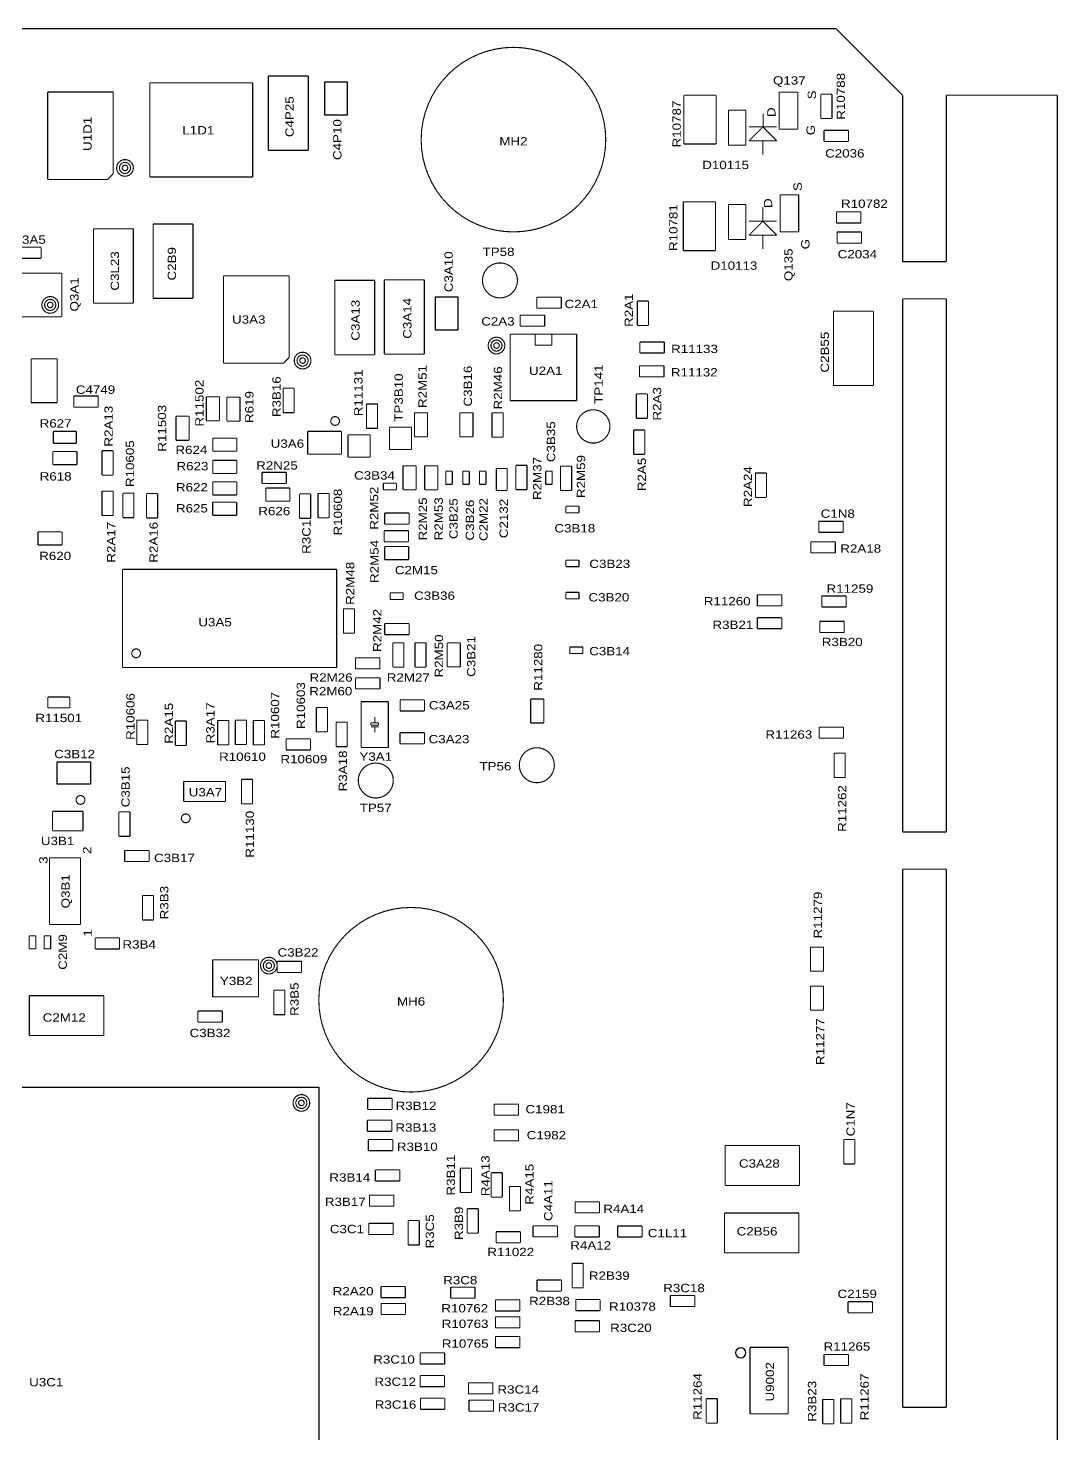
# Model space of a CAD drawing. Extents: x -120 to 744, y -342 to 217.
# Drawn here: x 48.9 to 96, y 37.3 to 101.6 of the extents above; entities that cross this region are included whole.
import ezdxf
from ezdxf.enums import TextEntityAlignment as Align

# ---------------------------------------------------------------- set-up
doc = ezdxf.new("R2010")
doc.units = 0
for name, color, linetype in [('BG_OUTLINE', 254, 'CONTINUOUS'), ('PG_ASSEMBLY_TOP', 111, 'CONTINUOUS'), ('RD_ASSEMBLY_TOP', 142, 'CONTINUOUS')]:
    doc.layers.add(name, color=color, linetype=linetype)

msp = doc.modelspace()

# ---------------------------------------------------------------- linework, layer by layer
at = {"layer": 'BG_OUTLINE', "const_width": 0.0508}
for points in [[(85.852, 101.6), (3.048, 101.6)], [(85.851187, 101.599594), (3.048, 101.599594)], [(85.852, 101.6), (88.9, 98.552)], [(88.9, 90.932), (88.9, 98.552)], [(90.899996, 90.932), (90.899996, 98.552)], [(90.899996, 98.552), (95.979996, 98.552)], [(95.979996, 3.048), (95.979996, 98.552)], [(88.9, 90.932), (90.899996, 90.932)], [(88.9, 64.8208), (88.9, 89.2302)], [(88.9, 89.2302), (90.899996, 89.2302)], [(90.899996, 64.8208), (90.899996, 89.2302)], [(88.9, 64.8208), (90.899996, 64.8208)], [(88.9, 38.481), (88.9, 63.119)], [(88.9, 63.119), (90.899996, 63.119)], [(90.899996, 38.481), (90.899996, 63.119)], [(88.9, 38.481), (90.899996, 38.481)]]:
    msp.add_lwpolyline(points, dxfattribs=at)
at = {"layer": 'PG_ASSEMBLY_TOP', "const_width": 0.0508}
for points in [[(75.306911, 96.52, 1), (66.856889, 96.52, 1), (75.306911, 96.52)], [(53.680208, 95.2246, 1), (52.918157, 95.2246, 1), (53.680208, 95.2246)], [(53.553208, 95.2246, 1), (53.045157, 95.2246, 1), (53.553208, 95.2246)], [(53.426208, 95.2246, 1), (53.172157, 95.2246, 1), (53.426208, 95.2246)], [(71.265186, 90.073683, 1), (69.664986, 90.073683, 1), (71.265186, 90.073683)], [(50.258193, 88.953467, 1), (49.496243, 88.953467, 1), (50.258193, 88.953467)], [(50.131193, 88.953467, 1), (49.623243, 88.953467, 1), (50.131193, 88.953467)], [(50.004193, 88.953467, 1), (49.750243, 88.953467, 1), (50.004193, 88.953467)], [(70.6882, 87.0934, 1), (69.926149, 87.0934, 1), (70.6882, 87.0934)], [(70.5612, 87.0934, 1), (70.053149, 87.0934, 1), (70.5612, 87.0934)], [(70.4342, 87.0934, 1), (70.180149, 87.0934, 1), (70.4342, 87.0934)], [(61.811002, 86.404069, 1), (61.049002, 86.404069, 1), (61.811002, 86.404069)], [(61.684002, 86.404069, 1), (61.176002, 86.404069, 1), (61.684002, 86.404069)], [(61.557002, 86.404069, 1), (61.303002, 86.404069, 1), (61.557002, 86.404069)], [(63.118441, 83.639635, 1.000019), (62.718264, 83.639635, 0.999981), (63.118441, 83.639635)], [(75.499366, 83.390715, 1), (73.975468, 83.390715, 1), (75.499366, 83.390715)], [(54.008655, 73.003258, 1.000008), (53.608503, 73.003232, 0.999992), (54.008655, 73.003258)], [(72.952559, 67.879874, 1), (71.352359, 67.879874, 1), (72.952559, 67.879874)], [(65.58087, 67.179139, 1), (63.98067, 67.179139, 1), (65.58087, 67.179139)], [(51.462203, 66.290977, 0.999998), (51.061925, 66.290977, 1.000002), (51.462203, 66.290977)], [(56.280507, 65.448078, 1.000022), (55.880508, 65.448053, 0.999978), (56.280507, 65.448078)], [(70.621703, 57.14238, 1), (62.171682, 57.14238, 1), (70.621703, 57.14238)], [(60.265691, 58.70509, 1), (59.503691, 58.70509, 1), (60.265691, 58.70509)], [(60.138691, 58.70509, 1), (59.630691, 58.70509, 1), (60.138691, 58.70509)], [(60.011691, 58.70509, 1), (59.757691, 58.70509, 1), (60.011691, 58.70509)], [(61.756011, 52.419377, 1), (60.993909, 52.419377, 1), (61.756011, 52.419377)], [(61.629011, 52.419377, 1), (61.120909, 52.419377, 1), (61.629011, 52.419377)], [(61.502011, 52.419377, 1), (61.247909, 52.419377, 1), (61.502011, 52.419377)]]:
    msp.add_lwpolyline(points, format="xyb", dxfattribs=at)
for points in [[(54.438601, 99.121798), (54.438601, 94.807811)], [(59.142605, 99.121798), (54.438601, 99.121798)], [(59.142605, 94.807811), (59.142605, 99.121798)], [(61.691622, 99.435107), (59.862822, 99.435107)], [(59.862822, 99.435107), (59.862822, 96.031507)], [(61.691622, 96.031507), (61.691622, 99.435107)], [(49.758194, 94.698795), (49.758194, 98.698812)], [(49.758194, 98.698812), (52.758391, 98.698812)], [(52.758391, 98.698812), (52.758391, 94.952795)], [(78.88478, 98.553016), (78.88478, 96.317816)], [(80.35798, 98.553016), (78.88478, 98.553016)], [(80.35798, 96.317816), (80.35798, 98.553016)], [(84.09846, 98.697694), (83.248475, 98.697694)], [(83.248475, 98.697694), (83.248475, 96.997698)], [(84.09846, 96.997698), (84.09846, 98.697694)], [(85.663329, 98.600666), (85.155329, 98.600666)], [(85.155329, 98.600666), (85.155329, 97.483066)], [(85.663329, 97.483066), (85.663329, 98.600666)], [(80.922063, 96.266254), (80.922063, 97.866251)], [(80.922063, 97.866251), (81.722062, 97.866251)], [(81.722062, 97.866251), (81.722062, 96.266254)], [(82.515862, 97.078952), (82.515862, 97.713952)], [(85.155329, 97.483066), (85.663329, 97.483066)], [(82.501664, 97.101965), (81.866664, 96.466965)], [(81.866664, 97.101965), (83.136664, 97.101965)], [(83.136664, 96.466965), (82.501664, 97.101965)], [(83.248475, 96.997698), (84.09846, 96.997698)], [(85.30082, 96.944993), (85.30082, 96.436993)], [(86.41842, 96.944993), (85.30082, 96.944993)], [(86.41842, 96.436993), (86.41842, 96.944993)], [(59.862822, 96.031507), (61.691622, 96.031507)], [(78.88478, 96.317816), (80.35798, 96.317816)], [(81.722062, 96.266254), (80.922063, 96.266254)], [(81.866664, 96.466965), (83.136664, 96.466965)], [(82.501664, 96.466965), (82.501664, 95.831965)], [(85.30082, 96.436993), (86.41842, 96.436993)], [(52.504391, 94.698795), (49.758194, 94.698795)], [(52.758391, 94.952795), (52.504391, 94.698795)], [(54.438601, 94.807811), (59.142605, 94.807811)], [(84.137652, 93.997907), (83.287667, 93.997907)], [(83.287667, 93.997907), (83.287667, 92.297809)], [(84.137652, 92.297809), (84.137652, 93.997907)], [(78.857856, 93.672457), (78.857856, 91.437257)], [(80.331056, 93.672457), (78.857856, 93.672457)], [(80.331056, 91.437257), (80.331056, 93.672457)], [(80.922063, 91.948254), (80.922063, 93.548251)], [(80.922063, 93.548251), (81.722062, 93.548251)], [(81.722062, 93.548251), (81.722062, 91.948254)], [(82.501664, 92.783965), (82.501664, 93.418965)], [(56.413603, 92.657574), (54.584803, 92.657574)], [(54.584803, 92.657574), (54.584803, 89.253974)], [(56.413603, 89.253974), (56.413603, 92.657574)], [(82.501664, 92.783965), (81.866664, 92.148965)], [(81.866664, 92.783965), (83.136664, 92.783965)], [(83.136664, 92.148965), (82.501664, 92.783965)], [(86.985551, 93.212209), (85.867951, 93.212209)], [(85.867951, 93.212209), (85.867951, 92.704209)], [(85.867951, 92.704209), (86.985551, 92.704209)], [(86.985551, 92.704209), (86.985551, 93.212209)], [(53.682494, 92.44015), (51.853694, 92.44015)], [(51.853694, 92.44015), (51.853694, 89.03655)], [(53.682494, 89.03655), (53.682494, 92.44015)], [(81.866664, 92.148965), (83.136664, 92.148965)], [(82.501664, 92.148965), (82.501664, 91.513965)], [(83.287667, 92.297809), (84.137652, 92.297809)], [(85.899422, 92.289122), (85.899422, 91.781122)], [(87.017022, 92.289122), (85.899422, 92.289122)], [(87.017022, 91.781122), (87.017022, 92.289122)], [(49.460506, 91.593416), (48.342906, 91.593416)], [(49.460506, 91.085416), (49.460506, 91.593416)], [(78.857856, 91.437257), (80.331056, 91.437257)], [(81.722062, 91.948254), (80.922063, 91.948254)], [(85.899422, 91.781122), (87.017022, 91.781122)], [(48.342906, 91.085416), (49.460506, 91.085416)], [(50.407291, 90.41069), (48.407295, 90.41069)], [(50.407291, 88.410694), (50.407291, 90.41069)], [(57.812788, 86.284689), (57.812788, 90.284706)], [(57.812788, 90.284706), (60.81301, 90.284706)], [(60.81301, 90.284706), (60.81301, 86.538689)], [(64.729411, 90.076401), (62.900611, 90.076401)], [(62.900611, 90.076401), (62.900611, 86.672801)], [(64.729411, 86.672801), (64.729411, 90.076401)], [(67.001009, 90.102512), (65.172209, 90.102512)], [(65.172209, 90.102512), (65.172209, 86.698912)], [(67.001009, 86.698912), (67.001009, 90.102512)], [(51.853694, 89.03655), (53.682494, 89.03655)], [(54.584803, 89.253974), (56.413603, 89.253974)], [(73.273412, 89.309092), (72.155812, 89.309092)], [(72.155812, 89.309092), (72.155812, 88.801092)], [(72.155812, 88.801092), (73.273412, 88.801092)], [(73.273412, 88.801092), (73.273412, 89.309092)], [(77.263854, 89.131445), (76.755854, 89.131445)], [(76.755854, 89.131445), (76.755854, 88.013845)], [(77.263854, 88.013845), (77.263854, 89.131445)], [(48.407295, 88.410694), (50.407291, 88.410694)], [(72.512403, 88.487707), (71.394803, 88.487707)], [(71.394803, 88.487707), (71.394803, 87.979707)], [(72.512403, 87.979707), (72.512403, 88.487707)], [(87.560099, 88.66378), (85.731299, 88.66378)], [(85.731299, 88.66378), (85.731299, 85.26018)], [(87.560099, 85.26018), (87.560099, 88.66378)], [(70.9295, 87.616589), (73.9775, 87.616589)], [(70.9295, 84.568589), (70.9295, 87.616589)], [(71.394803, 87.979707), (72.512403, 87.979707)], [(72.0725, 87.616589), (72.0725, 87.108589)], [(72.8345, 87.108589), (72.8345, 87.616589)], [(73.9775, 87.616589), (73.9775, 84.568589)], [(76.755854, 88.013845), (77.263854, 88.013845)], [(72.0725, 87.108589), (72.8345, 87.108589)], [(76.87117, 87.25723), (76.87117, 86.74923)], [(77.98877, 87.25723), (76.87117, 87.25723)], [(77.98877, 86.74923), (77.98877, 87.25723)], [(49.000613, 86.481463), (49.000613, 84.479867)], [(50.199417, 86.481463), (49.000613, 86.481463)], [(50.199417, 84.479867), (50.199417, 86.481463)], [(60.55901, 86.284689), (57.812788, 86.284689)], [(60.81301, 86.538689), (60.55901, 86.284689)], [(62.900611, 86.672801), (64.729411, 86.672801)], [(65.172209, 86.698912), (67.001009, 86.698912)], [(76.87117, 86.74923), (77.98877, 86.74923)], [(76.857758, 86.165131), (76.857758, 85.657131)], [(77.975358, 86.165131), (76.857758, 86.165131)], [(76.857758, 85.657131), (77.975358, 85.657131)], [(77.975358, 85.657131), (77.975358, 86.165131)], [(61.043718, 85.138158), (60.535718, 85.138158)], [(60.535718, 85.138158), (60.535718, 84.020558)], [(61.043718, 84.020558), (61.043718, 85.138158)], [(85.731299, 85.26018), (87.560099, 85.26018)], [(49.000613, 84.479867), (50.199417, 84.479867)], [(52.072134, 84.784641), (50.954534, 84.784641)], [(50.954534, 84.784641), (50.954534, 84.276641)], [(52.072134, 84.276641), (52.072134, 84.784641)], [(57.021527, 83.647128), (57.021527, 84.746948)], [(57.021527, 84.746948), (57.621475, 84.746948)], [(57.621475, 84.746948), (57.621475, 83.647128)], [(57.961936, 83.632802), (57.961936, 84.732622)], [(57.961936, 84.732622), (58.561884, 84.732622)], [(58.561884, 84.732622), (58.561884, 83.632802)], [(64.860221, 84.418729), (64.352221, 84.418729)], [(64.352221, 84.418729), (64.352221, 83.301129)], [(64.860221, 83.301129), (64.860221, 84.418729)], [(73.9775, 84.568589), (70.9295, 84.568589)], [(77.215086, 84.880196), (76.707086, 84.880196)], [(76.707086, 84.880196), (76.707086, 83.762596)], [(77.215086, 83.762596), (77.215086, 84.880196)], [(50.954534, 84.276641), (52.072134, 84.276641)], [(55.6355, 82.755486), (55.6355, 83.855306)], [(55.6355, 83.855306), (56.235448, 83.855306)], [(56.235448, 83.855306), (56.235448, 82.755486)], [(57.621475, 83.647128), (57.021527, 83.647128)], [(60.535718, 84.020558), (61.043718, 84.020558)], [(66.552521, 84.016342), (67.152469, 84.016342)], [(66.552521, 82.916522), (66.552521, 84.016342)], [(67.152469, 84.016342), (67.152469, 82.916522)], [(68.632578, 82.916522), (68.632578, 84.016342)], [(68.632578, 84.016342), (69.232526, 84.016342)], [(69.232526, 84.016342), (69.232526, 82.916522)], [(70.608038, 84.012532), (70.100038, 84.012532)], [(70.100038, 84.012532), (70.100038, 82.894932)], [(70.608038, 82.894932), (70.608038, 84.012532)], [(76.707086, 83.762596), (77.215086, 83.762596)], [(51.070662, 83.167982), (50.020626, 83.167982)], [(50.020626, 83.167982), (50.020626, 82.617818)], [(51.070662, 82.617818), (51.070662, 83.167982)], [(58.561884, 83.632802), (57.961936, 83.632802)], [(61.660126, 82.116346), (61.660126, 83.166331)], [(61.660126, 83.166331), (63.210135, 83.166331)], [(63.210135, 83.166331), (63.210135, 82.116346)], [(63.510058, 83.00151), (64.526058, 83.00151)], [(63.510058, 81.98551), (63.510058, 83.00151)], [(64.352221, 83.301129), (64.860221, 83.301129)], [(64.526058, 83.00151), (64.526058, 81.98551)], [(65.403374, 83.35203), (66.419374, 83.35203)], [(65.403374, 82.33603), (65.403374, 83.35203)], [(66.419374, 83.35203), (66.419374, 82.33603)], [(77.092759, 83.228078), (76.584759, 83.228078)], [(76.584759, 83.228078), (76.584759, 82.110478)], [(77.092759, 82.110478), (77.092759, 83.228078)], [(50.020626, 82.617818), (51.070662, 82.617818)], [(56.235448, 82.755486), (55.6355, 82.755486)], [(57.318402, 82.257036), (57.318402, 82.856984)], [(57.318402, 82.856984), (58.418222, 82.856984)], [(58.418222, 82.856984), (58.418222, 82.257036)], [(67.152469, 82.916522), (66.552521, 82.916522)], [(69.232526, 82.916522), (68.632578, 82.916522)], [(70.100038, 82.894932), (70.608038, 82.894932)], [(50.00056, 81.637175), (50.00056, 82.237123)], [(50.00056, 82.237123), (51.10038, 82.237123)], [(51.10038, 82.237123), (51.10038, 81.637175)], [(52.755698, 82.279338), (52.247698, 82.279338)], [(52.247698, 82.279338), (52.247698, 81.161738)], [(52.755698, 81.161738), (52.755698, 82.279338)], [(58.418222, 82.257036), (57.318402, 82.257036)], [(57.318402, 81.24002), (57.318402, 81.839968)], [(57.318402, 81.839968), (58.418222, 81.839968)], [(58.418222, 81.839968), (58.418222, 81.24002)], [(63.210135, 82.116346), (61.660126, 82.116346)], [(64.526058, 81.98551), (63.510058, 81.98551)], [(66.419374, 82.33603), (65.403374, 82.33603)], [(76.584759, 82.110478), (77.092759, 82.110478)], [(51.10038, 81.637175), (50.00056, 81.637175)], [(52.247698, 81.161738), (52.755698, 81.161738)], [(58.418222, 81.24002), (57.318402, 81.24002)], [(60.686696, 81.288941), (59.569096, 81.288941)], [(59.569096, 81.288941), (59.569096, 80.780941)], [(60.686696, 80.780941), (60.686696, 81.288941)], [(66.026436, 80.489095), (66.026436, 81.588915)], [(66.026436, 81.588915), (66.626384, 81.588915)], [(66.626384, 81.588915), (66.626384, 80.489095)], [(67.016732, 80.489095), (67.016732, 81.588915)], [(67.016732, 81.588915), (67.61668, 81.588915)], [(67.61668, 81.588915), (67.61668, 80.489095)], [(67.984167, 81.339004), (67.984167, 80.739005)], [(68.284192, 81.339004), (67.984167, 81.339004)], [(68.284192, 80.739005), (68.284192, 81.339004)], [(68.761712, 81.339004), (68.761712, 80.739005)], [(69.061736, 81.339004), (68.761712, 81.339004)], [(69.061736, 80.739005), (69.061736, 81.339004)], [(69.525134, 81.339004), (69.525134, 80.739005)], [(69.825159, 81.339004), (69.525134, 81.339004)], [(69.825159, 80.739005), (69.825159, 81.339004)], [(70.297065, 81.460924), (70.297065, 80.460113)], [(70.794855, 81.460924), (70.297065, 81.460924)], [(70.794855, 80.460113), (70.794855, 81.460924)], [(71.700949, 81.610505), (71.192949, 81.610505)], [(71.192949, 81.610505), (71.192949, 80.492905)], [(71.700949, 80.492905), (71.700949, 81.610505)], [(72.556776, 81.339004), (72.556776, 80.739005)], [(72.856801, 81.339004), (72.556776, 81.339004)], [(72.856801, 80.739005), (72.856801, 81.339004)], [(73.748189, 81.572913), (73.240189, 81.572913)], [(73.240189, 81.572913), (73.240189, 80.455313)], [(73.748189, 80.455313), (73.748189, 81.572913)], [(82.666332, 81.258766), (82.158332, 81.258766)], [(82.158332, 81.258766), (82.158332, 80.141166)], [(82.666332, 80.141166), (82.666332, 81.258766)], [(52.755089, 80.428694), (52.247089, 80.428694)], [(52.247089, 80.428694), (52.247089, 79.311094)], [(52.755089, 79.311094), (52.755089, 80.428694)], [(57.318402, 80.249725), (57.318402, 80.849673)], [(57.318402, 80.849673), (58.418222, 80.849673)], [(58.418222, 80.849673), (58.418222, 80.249725)], [(59.569096, 80.780941), (60.686696, 80.780941)], [(59.747658, 79.970325), (59.747658, 80.570273)], [(59.747658, 80.570273), (60.847478, 80.570273)], [(60.847478, 80.570273), (60.847478, 79.970325)], [(65.723897, 80.789831), (65.123898, 80.789831)], [(65.123898, 80.789831), (65.123898, 80.489806)], [(65.123898, 80.489806), (65.723897, 80.489806)], [(65.723897, 80.489806), (65.723897, 80.789831)], [(66.626384, 80.489095), (66.026436, 80.489095)], [(67.61668, 80.489095), (67.016732, 80.489095)], [(67.984167, 80.739005), (68.284192, 80.739005)], [(68.761712, 80.739005), (69.061736, 80.739005)], [(69.525134, 80.739005), (69.825159, 80.739005)], [(70.297065, 80.460113), (70.794855, 80.460113)], [(71.192949, 80.492905), (71.700949, 80.492905)], [(72.556776, 80.739005), (72.856801, 80.739005)], [(73.240189, 80.455313), (73.748189, 80.455313)], [(53.70891, 80.330345), (53.20091, 80.330345)], [(53.20091, 80.330345), (53.20091, 79.212745)], [(53.70891, 79.212745), (53.70891, 80.330345)], [(54.795623, 80.315003), (54.287623, 80.315003)], [(54.287623, 80.315003), (54.287623, 79.197403)], [(54.795623, 79.197403), (54.795623, 80.315003)], [(57.314033, 79.319577), (57.314033, 79.919525)], [(57.314033, 79.919525), (58.413853, 79.919525)], [(58.418222, 80.249725), (57.318402, 80.249725)], [(58.413853, 79.919525), (58.413853, 79.319577)], [(60.847478, 79.970325), (59.747658, 79.970325)], [(61.80013, 80.300271), (61.29213, 80.300271)], [(61.29213, 80.300271), (61.29213, 79.182671)], [(61.80013, 79.182671), (61.80013, 80.300271)], [(62.643207, 80.322928), (62.135207, 80.322928)], [(62.135207, 80.322928), (62.135207, 79.205328)], [(62.643207, 79.205328), (62.643207, 80.322928)], [(82.158332, 80.141166), (82.666332, 80.141166)], [(52.247089, 79.311094), (52.755089, 79.311094)], [(53.20091, 79.212745), (53.70891, 79.212745)], [(54.287623, 79.197403), (54.795623, 79.197403)], [(58.413853, 79.319577), (57.314033, 79.319577)], [(61.29213, 79.182671), (61.80013, 79.182671)], [(62.135207, 79.205328), (62.643207, 79.205328)], [(65.188795, 79.424479), (65.188795, 78.916479)], [(66.306395, 79.424479), (65.188795, 79.424479)], [(66.306395, 78.916479), (66.306395, 79.424479)], [(74.080802, 79.737255), (73.480803, 79.737255)], [(73.480803, 79.737255), (73.480803, 79.43723)], [(73.480803, 79.43723), (74.080802, 79.43723)], [(74.080802, 79.43723), (74.080802, 79.737255)], [(49.319332, 77.962912), (49.319332, 78.56286)], [(49.319332, 78.56286), (50.419152, 78.56286)], [(50.419152, 78.56286), (50.419152, 77.962912)], [(66.280995, 78.61869), (65.163395, 78.61869)], [(65.163395, 78.61869), (65.163395, 78.11069)], [(65.188795, 78.916479), (66.306395, 78.916479)], [(66.280995, 78.11069), (66.280995, 78.61869)], [(86.179152, 79.047238), (85.061552, 79.047238)], [(85.061552, 79.047238), (85.061552, 78.539238)], [(85.061552, 78.539238), (86.179152, 78.539238)], [(86.179152, 78.539238), (86.179152, 79.047238)], [(50.419152, 77.962912), (49.319332, 77.962912)], [(65.163395, 78.11069), (66.280995, 78.11069)], [(65.184985, 77.289406), (65.184985, 77.889354)], [(65.184985, 77.889354), (66.284805, 77.889354)], [(66.284805, 77.889354), (66.284805, 77.289406)], [(85.81837, 78.108658), (84.70077, 78.108658)], [(84.70077, 78.108658), (84.70077, 77.600658)], [(85.81837, 77.600658), (85.81837, 78.108658)], [(66.284805, 77.289406), (65.184985, 77.289406)], [(74.080802, 77.267359), (73.480803, 77.267359)], [(73.480803, 77.267359), (73.480803, 76.967334)], [(74.080802, 76.967334), (74.080802, 77.267359)], [(84.70077, 77.600658), (85.81837, 77.600658)], [(62.989663, 76.849605), (53.189657, 76.849605)], [(53.189657, 76.849605), (53.189657, 72.349487)], [(62.989663, 72.349487), (62.989663, 76.849605)], [(73.480803, 76.967334), (74.080802, 76.967334)], [(66.034895, 75.76693), (65.434896, 75.76693)], [(65.434896, 75.76693), (65.434896, 75.466905)], [(65.434896, 75.466905), (66.034895, 75.466905)], [(66.034895, 75.466905), (66.034895, 75.76693)], [(74.080802, 75.793041), (73.480803, 75.793041)], [(73.480803, 75.793041), (73.480803, 75.493016)], [(73.480803, 75.493016), (74.080802, 75.493016)], [(74.080802, 75.493016), (74.080802, 75.793041)], [(82.246318, 75.681027), (82.246318, 75.173027)], [(83.363918, 75.681027), (82.246318, 75.681027)], [(83.363918, 75.173027), (83.363918, 75.681027)], [(85.19607, 75.628805), (85.19607, 75.120805)], [(86.31367, 75.628805), (85.19607, 75.628805)], [(86.31367, 75.120805), (86.31367, 75.628805)], [(63.805714, 75.040439), (63.297714, 75.040439)], [(63.297714, 75.040439), (63.297714, 73.922839)], [(63.805714, 73.922839), (63.805714, 75.040439)], [(82.246318, 75.173027), (83.363918, 75.173027)], [(82.246318, 74.636884), (82.246318, 74.128884)], [(83.363918, 74.636884), (82.246318, 74.636884)], [(83.363918, 74.128884), (83.363918, 74.636884)], [(85.19607, 75.120805), (86.31367, 75.120805)], [(65.188795, 74.36419), (65.188795, 73.85619)], [(66.306395, 74.36419), (65.188795, 74.36419)], [(66.306395, 73.85619), (66.306395, 74.36419)], [(82.246318, 74.128884), (83.363918, 74.128884)], [(85.104732, 74.467212), (85.104732, 73.959212)], [(86.222332, 74.467212), (85.104732, 74.467212)], [(86.222332, 73.959212), (86.222332, 74.467212)], [(63.297714, 73.922839), (63.805714, 73.922839)], [(65.188795, 73.85619), (66.306395, 73.85619)], [(66.069058, 73.487686), (65.561058, 73.487686)], [(65.561058, 73.487686), (65.561058, 72.370086)], [(66.069058, 72.370086), (66.069058, 73.487686)], [(67.081502, 73.487686), (66.573502, 73.487686)], [(66.573502, 73.487686), (66.573502, 72.370086)], [(67.081502, 72.370086), (67.081502, 73.487686)], [(68.049597, 72.382532), (68.049597, 73.482352)], [(68.049597, 73.482352), (68.649545, 73.482352)], [(68.649545, 73.482352), (68.649545, 72.382532)], [(85.104732, 73.959212), (86.222332, 73.959212)], [(63.848488, 72.795587), (63.848488, 72.287587)], [(64.966088, 72.795587), (63.848488, 72.795587)], [(64.966088, 72.287587), (64.966088, 72.795587)], [(74.258805, 73.290735), (73.658806, 73.290735)], [(73.658806, 73.290735), (73.658806, 72.99071)], [(73.658806, 72.99071), (74.258805, 72.99071)], [(74.258805, 72.99071), (74.258805, 73.290735)], [(53.189657, 72.349487), (62.989663, 72.349487)], [(63.848488, 72.287587), (64.966088, 72.287587)], [(65.561058, 72.370086), (66.069058, 72.370086)], [(66.573502, 72.370086), (67.081502, 72.370086)], [(68.649545, 72.382532), (68.049597, 72.382532)], [(63.853568, 71.882305), (63.853568, 71.374305)], [(64.971168, 71.882305), (63.853568, 71.882305)], [(64.971168, 71.374305), (64.971168, 71.882305)], [(50.769901, 71.000798), (49.76909, 71.000798)], [(49.76909, 71.000798), (49.76909, 70.503009)], [(50.769901, 70.503009), (50.769901, 71.000798)], [(63.853568, 71.374305), (64.971168, 71.374305)], [(64.106984, 68.690693), (64.106984, 70.790689)], [(64.106984, 70.790689), (65.356994, 70.790689)], [(65.356994, 70.790689), (65.356994, 68.690693)], [(65.892756, 70.868591), (65.892756, 70.360591)], [(67.010356, 70.868591), (65.892756, 70.868591)], [(67.010356, 70.360591), (67.010356, 70.868591)], [(71.869249, 69.812967), (71.869249, 70.912787)], [(71.869249, 70.912787), (72.469197, 70.912787)], [(72.469197, 70.912787), (72.469197, 69.812967)], [(49.76909, 70.503009), (50.769901, 70.503009)], [(62.568658, 70.525234), (62.060658, 70.525234)], [(62.060658, 70.525234), (62.060658, 69.407634)], [(62.568658, 69.407634), (62.568658, 70.525234)], [(65.892756, 70.360591), (67.010356, 70.360591)], [(54.346246, 69.943777), (53.838246, 69.943777)], [(53.838246, 69.943777), (53.838246, 68.826177)], [(54.346246, 68.826177), (54.346246, 69.943777)], [(56.110124, 69.902426), (55.602124, 69.902426)], [(55.602124, 69.902426), (55.602124, 68.784826)], [(56.110124, 68.784826), (56.110124, 69.902426)], [(58.050684, 69.927826), (57.542684, 69.927826)], [(57.542684, 69.927826), (57.542684, 68.810226)], [(58.050684, 68.810226), (58.050684, 69.927826)], [(58.858506, 69.94144), (58.350506, 69.94144)], [(58.350506, 69.94144), (58.350506, 68.82384)], [(58.858506, 68.82384), (58.858506, 69.94144)], [(59.684717, 69.927826), (59.176717, 69.927826)], [(59.176717, 69.927826), (59.176717, 68.810226)], [(59.684717, 68.810226), (59.684717, 69.927826)], [(63.471654, 69.846444), (62.963654, 69.846444)], [(62.963654, 69.846444), (62.963654, 68.728844)], [(63.471654, 68.728844), (63.471654, 69.846444)], [(64.906982, 69.81571), (64.55697, 69.81571)], [(64.55697, 69.81571), (64.55697, 69.71571)], [(64.55697, 69.71571), (64.906982, 69.71571)], [(64.55697, 69.640704), (64.906982, 69.640704)], [(64.731976, 69.840704), (64.731976, 70.09069)], [(64.731976, 69.390692), (64.731976, 69.61571)], [(64.906982, 69.71571), (64.906982, 69.81571)], [(72.469197, 69.812967), (71.869249, 69.812967)], [(86.190328, 69.626785), (85.072728, 69.626785)], [(85.072728, 69.626785), (85.072728, 69.118785)], [(86.190328, 69.118785), (86.190328, 69.626785)], [(61.790478, 69.084444), (60.672878, 69.084444)], [(60.672878, 69.084444), (60.672878, 68.576444)], [(61.790478, 68.576444), (61.790478, 69.084444)], [(62.060658, 69.407634), (62.568658, 69.407634)], [(65.890445, 69.370092), (65.890445, 68.862092)], [(67.008045, 69.370092), (65.890445, 69.370092)], [(65.890445, 68.862092), (67.008045, 68.862092)], [(67.008045, 68.862092), (67.008045, 69.370092)], [(85.072728, 69.118785), (86.190328, 69.118785)], [(53.838246, 68.826177), (54.346246, 68.826177)], [(55.602124, 68.784826), (56.110124, 68.784826)], [(57.542684, 68.810226), (58.050684, 68.810226)], [(58.350506, 68.82384), (58.858506, 68.82384)], [(59.176717, 68.810226), (59.684717, 68.810226)], [(60.672878, 68.576444), (61.790478, 68.576444)], [(62.963654, 68.728844), (63.471654, 68.728844)], [(65.356994, 68.690693), (64.106984, 68.690693)], [(86.268662, 68.433798), (85.760662, 68.433798)], [(85.760662, 68.433798), (85.760662, 67.316198)], [(86.268662, 67.316198), (86.268662, 68.433798)], [(57.901789, 67.136899), (55.98381, 67.136899)], [(55.98381, 67.136899), (55.98381, 66.218892)], [(57.901789, 66.218892), (57.901789, 67.136899)], [(59.137702, 67.234511), (58.629702, 67.234511)], [(58.629702, 67.234511), (58.629702, 66.116911)], [(59.137702, 66.116911), (59.137702, 67.234511)], [(85.760662, 67.316198), (86.268662, 67.316198)], [(49.985092, 64.876604), (49.985092, 65.768601)], [(49.985092, 65.768601), (51.378104, 65.768601)], [(51.378104, 65.768601), (51.378104, 64.876604)], [(53.526411, 65.741702), (53.018411, 65.741702)], [(53.018411, 65.741702), (53.018411, 64.624102)], [(53.526411, 64.624102), (53.526411, 65.741702)], [(55.98381, 66.218892), (57.901789, 66.218892)], [(58.629702, 66.116911), (59.137702, 66.116911)], [(51.378104, 64.876604), (49.985092, 64.876604)], [(53.018411, 64.624102), (53.526411, 64.624102)], [(53.285111, 63.976402), (53.285111, 63.468402)], [(54.402711, 63.976402), (53.285111, 63.976402)], [(54.402711, 63.468402), (54.402711, 63.976402)], [(49.845011, 63.640106), (49.845011, 60.592106)], [(51.267411, 63.640106), (49.845011, 63.640106)], [(51.267411, 60.592106), (51.267411, 63.640106)], [(53.285111, 63.468402), (54.402711, 63.468402)], [(54.60746, 61.91057), (54.09946, 61.91057)], [(54.09946, 61.91057), (54.09946, 60.79297)], [(54.60746, 60.79297), (54.60746, 61.91057)], [(49.845011, 60.592106), (51.267411, 60.592106)], [(54.09946, 60.79297), (54.60746, 60.79297)], [(49.213846, 60.068841), (48.913821, 60.068841)], [(48.913821, 60.068841), (48.913821, 59.468842)], [(49.213846, 59.468842), (49.213846, 60.068841)], [(49.899443, 60.068943), (49.599418, 60.068943)], [(49.599418, 60.068943), (49.599418, 59.468944)], [(49.899443, 59.468944), (49.899443, 60.068943)], [(53.052777, 59.973058), (51.935177, 59.973058)], [(51.935177, 59.973058), (51.935177, 59.465058)], [(53.052777, 59.465058), (53.052777, 59.973058)], [(48.913821, 59.468842), (49.213846, 59.468842)], [(49.599418, 59.468944), (49.899443, 59.468944)], [(51.935177, 59.465058), (53.052777, 59.465058)], [(84.680501, 58.451242), (84.680501, 59.551062)], [(84.680501, 59.551062), (85.280449, 59.551062)], [(85.280449, 59.551062), (85.280449, 58.451242)], [(57.310706, 57.271006), (57.310706, 58.970799)], [(57.310706, 58.970799), (59.410702, 58.970799)], [(59.410702, 58.970799), (59.410702, 57.271006)], [(60.266707, 58.902092), (60.266707, 58.394092)], [(61.384307, 58.902092), (60.266707, 58.902092)], [(61.384307, 58.394092), (61.384307, 58.902092)], [(60.266707, 58.394092), (61.384307, 58.394092)], [(85.280449, 58.451242), (84.680501, 58.451242)], [(52.326438, 57.331356), (48.922838, 57.331356)], [(48.922838, 57.331356), (48.922838, 55.502556)], [(52.326438, 55.502556), (52.326438, 57.331356)], [(59.410702, 57.271006), (57.310706, 57.271006)], [(60.619538, 57.579057), (60.111538, 57.579057)], [(60.111538, 57.579057), (60.111538, 56.461457)], [(60.619538, 56.461457), (60.619538, 57.579057)], [(84.680501, 57.767474), (85.280449, 57.767474)], [(84.680501, 56.667654), (84.680501, 57.767474)], [(85.280449, 57.767474), (85.280449, 56.667654)], [(57.755409, 56.625998), (56.637809, 56.625998)], [(56.637809, 56.625998), (56.637809, 56.117998)], [(57.755409, 56.117998), (57.755409, 56.625998)], [(85.280449, 56.667654), (84.680501, 56.667654)], [(56.637809, 56.117998), (57.755409, 56.117998)], [(60.111538, 56.461457), (60.619538, 56.461457)], [(48.922838, 55.502556), (52.326438, 55.502556)], [(65.526895, 52.629511), (64.409295, 52.629511)], [(64.409295, 52.629511), (64.409295, 52.121511)], [(64.409295, 52.121511), (65.526895, 52.121511)], [(65.526895, 52.121511), (65.526895, 52.629511)], [(70.196888, 52.36591), (70.196888, 51.85791)], [(71.314488, 52.36591), (70.196888, 52.36591)], [(71.314488, 51.85791), (71.314488, 52.36591)], [(65.511909, 51.628497), (64.394309, 51.628497)], [(64.394309, 51.628497), (64.394309, 51.120497)], [(65.511909, 51.120497), (65.511909, 51.628497)], [(70.196888, 51.85791), (71.314488, 51.85791)], [(64.394309, 51.120497), (65.511909, 51.120497)], [(70.196888, 51.190195), (70.196888, 50.682195)], [(71.314488, 51.190195), (70.196888, 51.190195)], [(71.314488, 50.682195), (71.314488, 51.190195)], [(65.558924, 50.740767), (64.441324, 50.740767)], [(64.441324, 50.740767), (64.441324, 50.232767)], [(64.441324, 50.232767), (65.558924, 50.232767)], [(65.558924, 50.232767), (65.558924, 50.740767)], [(70.196888, 50.682195), (71.314488, 50.682195)], [(84.179156, 50.472137), (80.775556, 50.472137)], [(80.775556, 50.472137), (80.775556, 48.643337)], [(84.179156, 48.643337), (84.179156, 50.472137)], [(86.710215, 50.739548), (86.202215, 50.739548)], [(86.202215, 50.739548), (86.202215, 49.621948)], [(86.710215, 49.621948), (86.710215, 50.739548)], [(86.202215, 49.621948), (86.710215, 49.621948)], [(64.760348, 49.352098), (64.760348, 48.844098)], [(65.877948, 49.352098), (64.760348, 49.352098)], [(65.877948, 48.844098), (65.877948, 49.352098)], [(69.159425, 49.432362), (68.651425, 49.432362)], [(68.651425, 49.432362), (68.651425, 48.314762)], [(69.159425, 48.314762), (69.159425, 49.432362)], [(70.571665, 49.226521), (70.063665, 49.226521)], [(70.063665, 49.226521), (70.063665, 48.108921)], [(70.571665, 48.108921), (70.571665, 49.226521)], [(64.760348, 48.844098), (65.877948, 48.844098)], [(68.651425, 48.314762), (69.159425, 48.314762)], [(71.404886, 48.596093), (70.896886, 48.596093)], [(70.896886, 48.596093), (70.896886, 47.478493)], [(71.404886, 47.478493), (71.404886, 48.596093)], [(80.775556, 48.643337), (84.179156, 48.643337)], [(64.492835, 48.197008), (64.492835, 47.689008)], [(65.610435, 48.197008), (64.492835, 48.197008)], [(64.492835, 47.689008), (65.610435, 47.689008)], [(65.610435, 47.689008), (65.610435, 48.197008)], [(70.063665, 48.108921), (70.571665, 48.108921)], [(73.903942, 47.89231), (73.903942, 47.38431)], [(75.021542, 47.89231), (73.903942, 47.89231)], [(75.021542, 47.38431), (75.021542, 47.89231)], [(66.773552, 47.03379), (66.265552, 47.03379)], [(66.265552, 47.03379), (66.265552, 45.91619)], [(66.773552, 45.91619), (66.773552, 47.03379)], [(69.472454, 47.578162), (68.964454, 47.578162)], [(68.964454, 47.578162), (68.964454, 46.460562)], [(69.472454, 46.460562), (69.472454, 47.578162)], [(70.896886, 47.478493), (71.404886, 47.478493)], [(73.903942, 47.38431), (75.021542, 47.38431)], [(84.15081, 47.381566), (80.74721, 47.381566)], [(80.74721, 47.381566), (80.74721, 45.552766)], [(84.15081, 45.552766), (84.15081, 47.381566)], [(64.461111, 46.907602), (64.461111, 46.399602)], [(65.578711, 46.907602), (64.461111, 46.907602)], [(64.461111, 46.399602), (65.578711, 46.399602)], [(65.578711, 46.399602), (65.578711, 46.907602)], [(68.964454, 46.460562), (69.472454, 46.460562)], [(71.404683, 46.526399), (70.287083, 46.526399)], [(70.287083, 46.526399), (70.287083, 46.018399)], [(71.404683, 46.018399), (71.404683, 46.526399)], [(71.978012, 46.791905), (71.978012, 46.283905)], [(73.095612, 46.791905), (71.978012, 46.791905)], [(73.095612, 46.283905), (73.095612, 46.791905)], [(75.013414, 46.790153), (73.895814, 46.790153)], [(73.895814, 46.790153), (73.895814, 46.282153)], [(75.013414, 46.282153), (75.013414, 46.790153)], [(75.855576, 46.786698), (75.855576, 46.278698)], [(76.973176, 46.786698), (75.855576, 46.786698)], [(76.973176, 46.278698), (76.973176, 46.786698)], [(66.265552, 45.91619), (66.773552, 45.91619)], [(70.287083, 46.018399), (71.404683, 46.018399)], [(71.978012, 46.283905), (73.095612, 46.283905)], [(73.895814, 46.282153), (75.013414, 46.282153)], [(75.855576, 46.278698), (76.973176, 46.278698)], [(74.278439, 45.075958), (73.770439, 45.075958)], [(73.770439, 45.075958), (73.770439, 43.958358)], [(74.278439, 43.958358), (74.278439, 45.075958)], [(80.74721, 45.552766), (84.15081, 45.552766)], [(65.017802, 44.010783), (65.017802, 43.502783)], [(66.135402, 44.010783), (65.017802, 44.010783)], [(66.135402, 43.502783), (66.135402, 44.010783)], [(68.20601, 43.98772), (68.20601, 43.47972)], [(69.32361, 43.98772), (68.20601, 43.98772)], [(69.32361, 43.47972), (69.32361, 43.98772)], [(73.277679, 44.314059), (72.160079, 44.314059)], [(72.160079, 44.314059), (72.160079, 43.806059)], [(72.160079, 43.806059), (73.277679, 43.806059)], [(73.277679, 43.806059), (73.277679, 44.314059)], [(73.770439, 43.958358), (74.278439, 43.958358)], [(65.017802, 43.502783), (66.135402, 43.502783)], [(65.022984, 43.24096), (65.022984, 42.73296)], [(66.140584, 43.24096), (65.022984, 43.24096)], [(66.140584, 42.73296), (66.140584, 43.24096)], [(68.20601, 43.47972), (69.32361, 43.47972)], [(70.25894, 43.401285), (70.25894, 42.893285)], [(71.37654, 43.401285), (70.25894, 43.401285)], [(71.37654, 42.893285), (71.37654, 43.401285)], [(73.933101, 43.416931), (73.933101, 42.908931)], [(75.050701, 43.416931), (73.933101, 43.416931)], [(75.050701, 42.908931), (75.050701, 43.416931)], [(79.382823, 43.605907), (78.265223, 43.605907)], [(78.265223, 43.605907), (78.265223, 43.097907)], [(78.265223, 43.097907), (79.382823, 43.097907)], [(79.382823, 43.097907), (79.382823, 43.605907)], [(86.399599, 43.320487), (86.399599, 42.812487)], [(87.517199, 43.320487), (86.399599, 43.320487)], [(87.517199, 42.812487), (87.517199, 43.320487)], [(65.022984, 42.73296), (66.140584, 42.73296)], [(70.25894, 42.893285), (71.37654, 42.893285)], [(70.25894, 42.630852), (70.25894, 42.122852)], [(71.37654, 42.630852), (70.25894, 42.630852)], [(71.37654, 42.122852), (71.37654, 42.630852)], [(75.023777, 42.45102), (73.906177, 42.45102)], [(73.906177, 42.45102), (73.906177, 41.94302)], [(73.933101, 42.908931), (75.050701, 42.908931)], [(75.023777, 41.94302), (75.023777, 42.45102)], [(86.399599, 42.812487), (87.517199, 42.812487)], [(70.25894, 42.122852), (71.37654, 42.122852)], [(73.906177, 41.94302), (75.023777, 41.94302)], [(70.25894, 41.722345), (70.25894, 41.214345)], [(71.37654, 41.722345), (70.25894, 41.722345)], [(70.25894, 41.214345), (71.37654, 41.214345)], [(71.37654, 41.214345), (71.37654, 41.722345)], [(83.661225, 41.231007), (81.911215, 41.231007)], [(81.911215, 41.231007), (81.911215, 38.181102)], [(83.661225, 38.181102), (83.661225, 41.231007)], [(66.816224, 40.975788), (66.816224, 40.467788)], [(67.933824, 40.975788), (66.816224, 40.975788)], [(67.933824, 40.467788), (67.933824, 40.975788)], [(86.418522, 40.904363), (85.300922, 40.904363)], [(85.300922, 40.904363), (85.300922, 40.396363)], [(86.418522, 40.396363), (86.418522, 40.904363)], [(66.806978, 39.937944), (66.806978, 39.429944)], [(67.924578, 39.937944), (66.806978, 39.937944)], [(66.816224, 40.467788), (67.933824, 40.467788)], [(67.924578, 39.429944), (67.924578, 39.937944)], [(85.300922, 40.396363), (86.418522, 40.396363)], [(66.806978, 39.429944), (67.924578, 39.429944)], [(70.140068, 39.605814), (69.022468, 39.605814)], [(69.022468, 39.605814), (69.022468, 39.097814)], [(70.140068, 39.097814), (70.140068, 39.605814)], [(66.82293, 38.899186), (66.82293, 38.391186)], [(67.94053, 38.899186), (66.82293, 38.899186)], [(67.94053, 38.391186), (67.94053, 38.899186)], [(69.022468, 39.097814), (70.140068, 39.097814)], [(69.046852, 38.811606), (69.046852, 38.303606)], [(70.164452, 38.811606), (69.046852, 38.811606)], [(70.164452, 38.303606), (70.164452, 38.811606)], [(80.415282, 38.879069), (79.907282, 38.879069)], [(79.907282, 38.879069), (79.907282, 37.761469)], [(80.415282, 37.761469), (80.415282, 38.879069)], [(85.748165, 38.846455), (85.240165, 38.846455)], [(85.240165, 38.846455), (85.240165, 37.728855)], [(85.748165, 37.728855), (85.748165, 38.846455)], [(86.570414, 38.873278), (86.062414, 38.873278)], [(86.062414, 38.873278), (86.062414, 37.755678)], [(86.570414, 37.755678), (86.570414, 38.873278)], [(66.82293, 38.391186), (67.94053, 38.391186)], [(69.046852, 38.303606), (70.164452, 38.303606)], [(81.911215, 38.181102), (83.661225, 38.181102)], [(79.907282, 37.761469), (80.415282, 37.761469)], [(85.240165, 37.728855), (85.748165, 37.728855)], [(86.062414, 37.755678), (86.570414, 37.755678)]]:
    msp.add_lwpolyline(points, dxfattribs=at)
at = {"layer": 'PG_ASSEMBLY_TOP'}
for points in [[(63.469317, 99.161092), (63.469317, 97.637092), (62.453317, 97.637092), (62.453317, 99.161092)], [(68.531943, 89.322656), (68.531943, 87.798656), (67.515943, 87.798656), (67.515943, 89.322656)], [(50.191187, 68.034205), (51.715187, 68.034205), (51.715187, 67.018205), (50.191187, 67.018205)]]:
    msp.add_lwpolyline(points, close=True, dxfattribs=at)
for points in [[(37.174094, 53.142388), (62.173993, 53.142388)], [(62.173993, 53.142388), (62.173993, 26.142391)]]:
    msp.add_lwpolyline(points, dxfattribs=at)
msp.add_lwpolyline([(81.71975, 40.978099, 1), (81.251619, 40.978098, 1)], format="xyb", close=True, dxfattribs=at)

# ---------------------------------------------------------------- texts
at = {"layer": 'PG_ASSEMBLY_TOP', "width": 1.2}
for s, p in [('S', (84.932393, 98.366275)), ('D', (83.079006, 97.557031)), ('G', (84.880171, 96.721778)), ('S', (84.279537, 94.163794)), ('D', (82.926936, 93.389094)), ('G', (84.634121, 91.498115))]:
    msp.add_text(s, height=0.381, rotation=90, dxfattribs=at).set_placement(p)
for s, p in [('2', (51.754938, 63.987578)), ('3', (49.75512, 63.53556)), ('1', (51.781151, 60.205722))]:
    msp.add_text(s, height=0.381, rotation=90, dxfattribs=at).set_placement(p, align=Align.CENTER)
at = {"layer": 'RD_ASSEMBLY_TOP', "width": 1.2}
for s, p in [('Q137', (82.964122, 99.039274)), ('D10115', (79.724504, 95.170676)), ('TP58', (69.669863, 91.193239)), ('D10113', (80.107638, 90.562303)), ('U2A1', (71.795742, 85.748165)), ('R627', (49.392535, 83.339153)), ('TP56', (69.527318, 67.642359)), ('TP57', (64.045287, 65.738273)), ('C2M12', (49.532946, 56.138877)), ('C3A28', (81.404663, 49.455959)), ('C2B56', (81.30032, 46.349641))]:
    msp.add_text(s, height=0.381, dxfattribs=at).set_placement(p)
for s, p in [('R10788', (86.258095, 98.502114)), ('U1D1', (51.770483, 96.78477)), ('C4P10', (63.21044, 96.521727)), ('C3A10', (68.303851, 90.470025)), ('Q3A1', (51.172339, 89.433603)), ('R2A1', (76.552857, 88.710008)), ('R3B16', (60.427591, 84.750453)), ('R11131', (64.172363, 84.926526)), ('TP3B10', (66.017927, 84.711134)), ('R2M51', (67.107791, 85.219337)), ('C3B16', (69.183783, 85.235999)), ('R2M46', (70.565035, 85.152382)), ('TP141', (75.173205, 85.326423)), ('R11502', (56.896381, 84.455711)), ('R619', (59.182, 84.2772)), ('R2A3', (77.845996, 84.42513)), ('R11503', (55.185412, 83.305396)), ('R2A13', (52.738909, 83.400595)), ('C3B35', (72.991142, 82.688176)), ('R10605', (53.718231, 81.684571)), ('R2M37', (72.363457, 81.006188)), ('R2M59', (74.364367, 81.095088)), ('R2A5', (77.148004, 81.190592)), ('R2A24', (82.005602, 80.634942)), ('R10608', (63.231954, 79.46837)), ('R2M52', (64.890675, 79.64617)), ('R2M25', (67.122624, 79.154731)), ('R2M53', (67.848353, 79.161538)), ('C3B25', (68.528159, 79.165094)), ('C3B26', (69.279389, 79.100477)), ('C2M22', (69.900165, 79.127604)), ('C2132', (70.825741, 79.175051)), ('R2A17', (52.856663, 78.088236)), ('R2A16', (54.799459, 78.086102)), ('R3C1', (61.79218, 78.338274)), ('R2M54', (64.907439, 77.208786)), ('R2M48', (63.79939, 76.204572)), ('R2M42', (65.040332, 74.051363)), ('R2M50', (67.861764, 72.881439)), ('C3B21', (69.340349, 72.857665)), ('R11280', (72.406942, 72.361654)), ('R10603', (61.538688, 70.608546)), ('R10606', (53.738374, 70.109994)), ('R10607', (60.357588, 70.167805)), ('R2A15', (55.498263, 69.800826)), ('R3A17', (57.398488, 69.81759)), ('R3A18', (63.461798, 67.618254)), ('C3B15', (53.514219, 66.88775)), ('R11262', (86.319639, 65.899284)), ('R11130', (59.20646, 64.719606)), ('R3B3', (55.286758, 61.588904)), ('R11279', (85.207627, 61.019944)), ('C2M9', (50.638837, 59.329117)), ('R3B5', (61.247934, 57.169914)), ('R11277', (85.316441, 55.22722)), ('C1N7', (86.706532, 51.668985)), ('R3B11', (68.406162, 49.112729)), ('R4A13', (69.989497, 49.084382)), ('R4A15', (72.006155, 48.695966)), ('C4A11', (72.868536, 47.946666)), ('R3B9', (68.773751, 46.907298)), ('R3C5', (67.444823, 46.539709)), ('R11264', (79.699891, 38.978434)), ('U9002', (83.01289, 39.652245)), ('R11267', (87.345012, 38.961466)), ('R3B23', (84.941664, 38.76355))]:
    msp.add_text(s, height=0.381, rotation=90, dxfattribs=at).set_placement(p, align=Align.CENTER)
for s, p in [('C4P25', (61.023195, 96.633589)), ('R10787', (78.743658, 96.162774)), ('R10781', (78.59207, 91.420188)), ('C2B9', (55.636033, 90.070635)), ('Q135', (83.861758, 90.041273)), ('C3L23', (53.025726, 89.607136)), ('C3A13', (64.039902, 87.31758)), ('C3A14', (66.415006, 87.402416)), ('C2B55', (85.524213, 85.855861)), ('Q3B1', (50.769114, 61.325455))]:
    msp.add_text(s, height=0.381, rotation=90, dxfattribs=at).set_placement(p)
for s, p in [('L1D1', (56.655411, 96.758455)), ('MH2', (71.0819, 96.2533)), ('C2036', (86.251898, 95.69991)), ('R10782', (87.149737, 93.397324)), ('R3A5', (48.908208, 91.75303)), ('C2034', (86.82675, 91.084095)), ('C2A1', (74.185678, 88.804826)), ('U3A3', (58.964678, 88.095125)), ('C2A3', (70.37131, 88.007774)), ('R11133', (79.369514, 86.749255)), ('R11132', (79.361182, 85.677781)), ('C4749', (51.949706, 84.883066)), ('R624', (56.338318, 82.126658)), ('U3A6', (60.735464, 82.412967)), ('R623', (56.388, 81.3816)), ('R2N25', (60.256115, 81.413426)), ('R618', (50.125173, 80.912437)), ('C3B34', (64.720114, 80.956531)), ('R622', (56.3626, 80.4164)), ('R625', (56.3626, 79.4512)), ('R626', (60.133586, 79.324022)), ('C1N8', (85.930029, 79.207589)), ('C3B18', (73.891546, 78.537638)), ('R2A18', (86.978947, 77.608405)), ('R620', (50.104142, 77.273023)), ('C3B23', (75.492153, 76.909905)), ('C2M15', (66.638322, 76.621462)), ('R11259', (86.48507, 75.775134)), ('C3B36', (67.468801, 75.452046)), ('C3B20', (75.451513, 75.377167)), ('R11260', (80.868114, 75.197538)), ('U3A5', (57.422491, 74.236301)), ('R3B21', (81.1276, 74.117632)), ('R3B20', (86.133432, 73.33074)), ('C3B14', (75.485244, 72.912249)), ('R2M26', (62.732818, 71.705648)), ('R2M27', (66.268194, 71.708289)), ('R2M60', (62.719814, 71.078877)), ('C3A25', (68.145457, 70.433794)), ('R11501', (50.265686, 69.853378)), ('C3A23', (68.132554, 68.883073)), ('R11263', (83.689241, 69.095036)), ('C3B12', (50.992532, 68.200041)), ('R10610', (58.678369, 68.078731)), ('R10609', (61.488015, 67.968698)), ('Y3A1', (64.779042, 68.082185)), ('U3A7', (56.983274, 66.451683)), ('U3B1', (50.213971, 64.223722)), ('C3B17', (55.563414, 63.445466)), ('R3B4', (53.947873, 59.486013)), ('C3B22', (61.219588, 59.120837)), ('Y3B2', (58.391958, 57.814362)), ('MH6', (66.396692, 56.875705)), ('C3B32', (57.190538, 55.43103)), ('R3B12', (66.621863, 52.097864)), ('C1981', (72.53417, 51.940155)), ('R3B13', (66.613532, 51.101777)), ('C1982', (72.590762, 50.752654)), ('R3B10', (66.680486, 50.222836)), ('R3B14', (63.591542, 48.816489)), ('R3B17', (63.382347, 47.703156)), ('R4A14', (76.131826, 47.381084)), ('C3C1', (63.458141, 46.454873)), ('C1L11', (78.132534, 46.267649)), ('R11022', (70.958151, 45.405269)), ('R4A12', (74.618596, 45.707605)), ('R3C8', (68.647869, 44.116269)), ('R2B39', (75.469598, 44.320866)), ('R2A20', (63.741706, 43.608777)), ('R3C18', (78.890774, 43.755361)), ('C2159', (86.818927, 43.488051)), ('R10762', (68.853101, 42.827067)), ('R2B38', (72.7329, 43.161941)), ('R10378', (76.529895, 42.907204)), ('R2A19', (63.746888, 42.695393)), ('R10763', (68.869865, 42.11828)), ('R3C20', (76.459182, 41.931641)), ('R10765', (68.873929, 41.211525)), ('R11265', (86.347605, 41.076702)), ('R3C10', (65.613483, 40.48313)), ('U3C1', (49.695405, 39.443838)), ('R3C12', (65.670074, 39.465199)), ('R3C14', (71.301458, 39.110336)), ('R3C16', (65.684197, 38.419126)), ('R3C17', (71.31812, 38.290017))]:
    msp.add_text(s, height=0.381, dxfattribs=at).set_placement(p, align=Align.CENTER)

doc.saveas('drawing.dxf')
